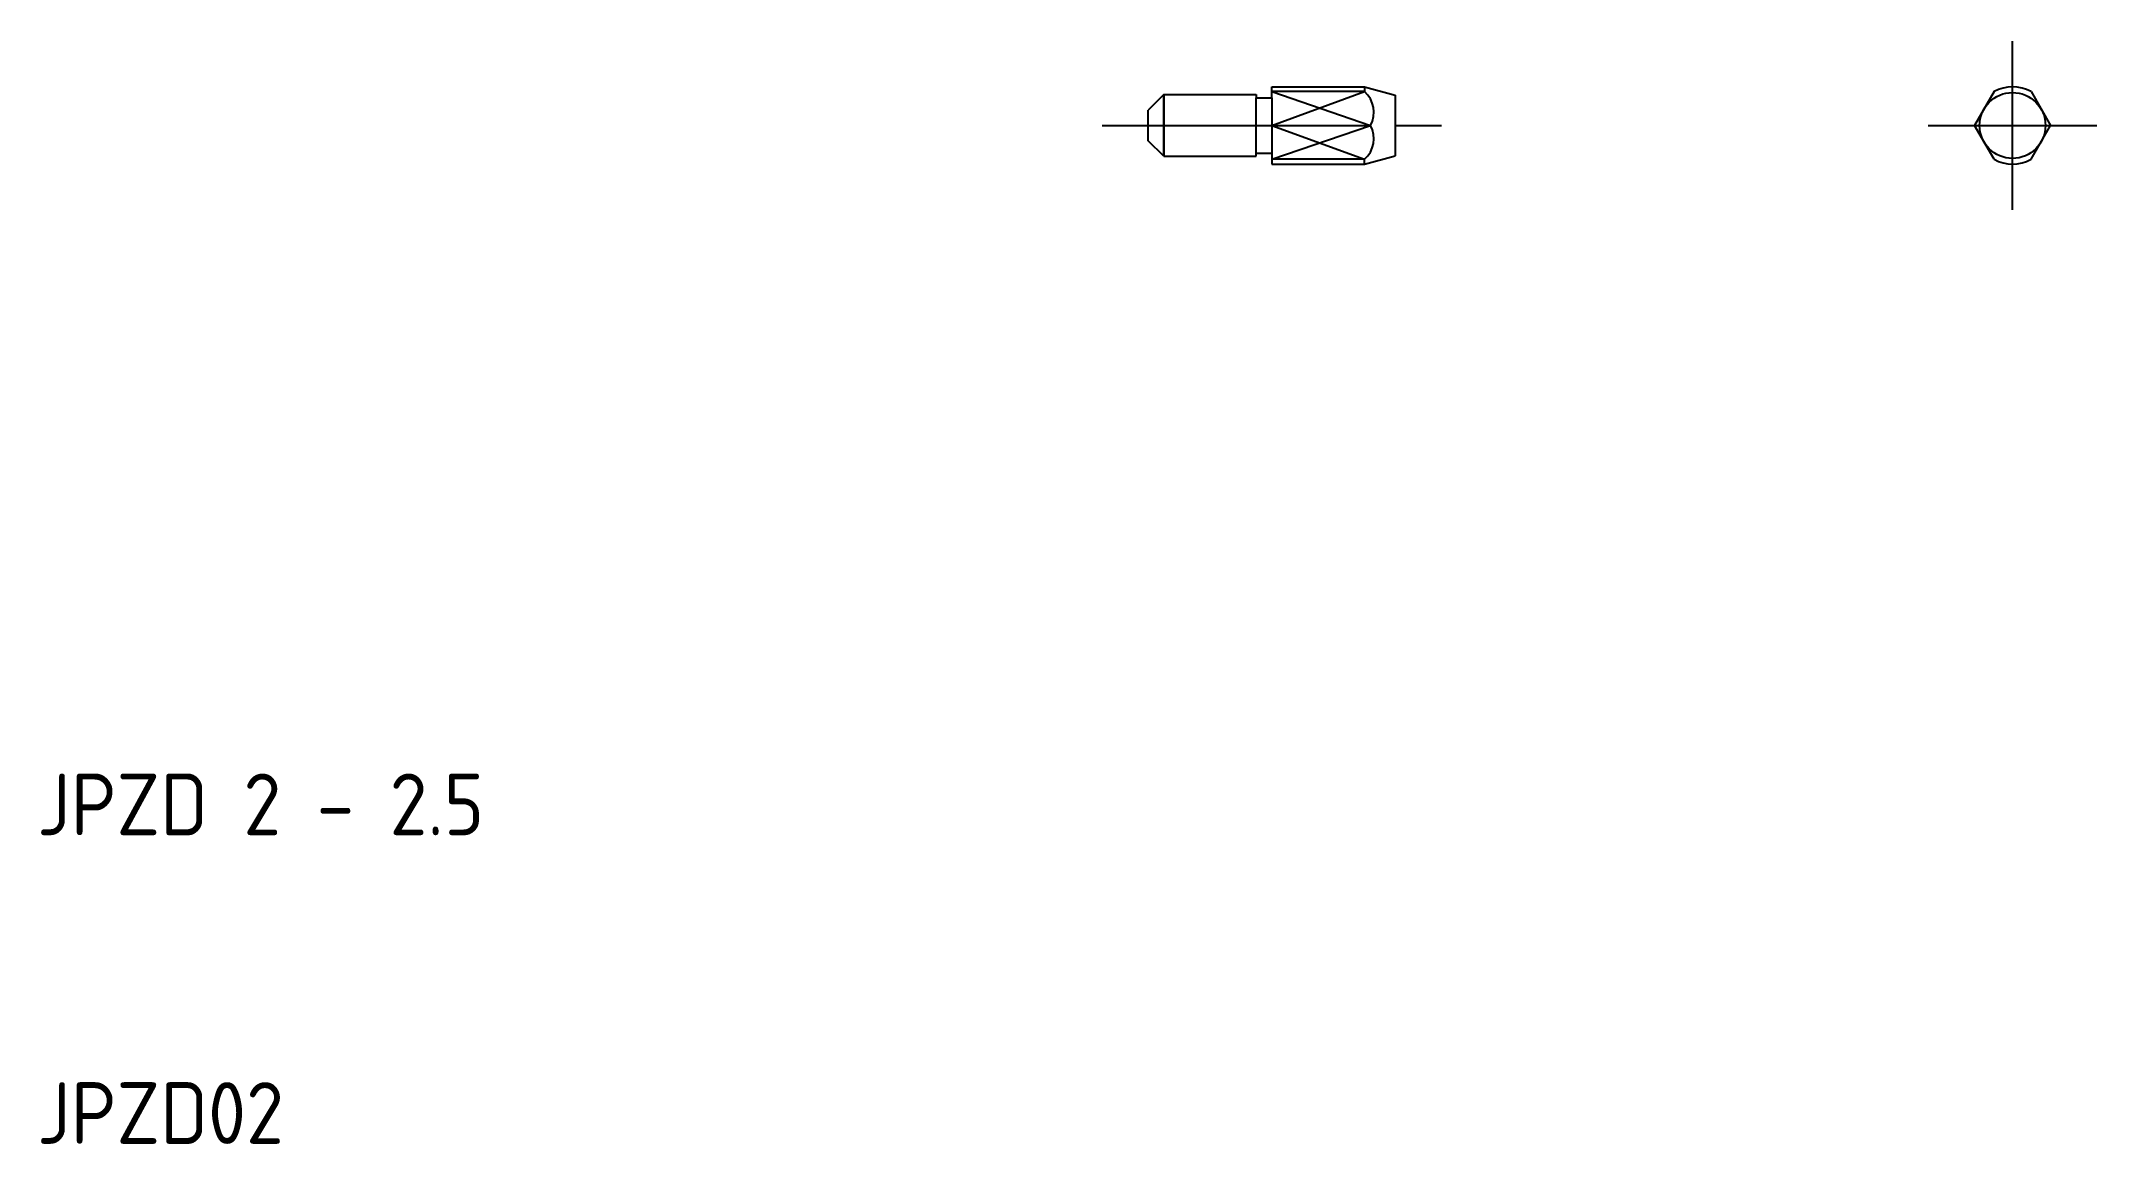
# Model space of a CAD drawing. Extents: x 10.1 to 76.7, y 10 to 45.7.
import ezdxf

# ---------------------------------------------------------------- set-up
doc = ezdxf.new("R2010")
doc.units = 0
doc.header["$LTSCALE"] = 0.25
doc.linetypes.add('CENTER', pattern=[50.8, 31.75, -6.35, 6.35, -6.35])
doc.layers.get('0').update_dxf_attribs({"linetype": 'CONTINUOUS'})
doc.layers.add('CENTER', color=1, linetype='CENTER')
doc.layers.add('PPMODEL2', color=3, linetype='CONTINUOUS')
doc.styles.get("Standard").update_dxf_attribs({"font": 'ISOCP.SHX', "bigfont": 'extfont.shx'})

msp = doc.modelspace()

# ---------------------------------------------------------------- linework, layer by layer
for p, q in [((46.5, 44), (46, 43.5)), ((46.5, 42), (46.5, 44)), ((46.5, 44), (46.5, 42)), ((46.5, 44), (49.5, 44)), ((49.5, 44), (49.5, 43.9)), ((50, 44.25), (53, 44.25)), ((50, 43.9), (50, 44.25)), ((53, 44.096586), (50, 44.096586)), ((53, 44.25), (53, 44.096586)), ((53, 44.25), (54, 43.982051)), ((54, 43.982051), (54, 42.017949)), ((73.4, 44.096586), (72.766886, 43)), ((74.6, 44.096586), (75.233114, 43)), ((46, 42.5), (46, 43.5)), ((49.5, 42.1), (49.5, 43.9)), ((49.5, 43.9), (50, 43.9)), ((50, 43.9), (50, 42.1)), ((50, 43), (53.2, 43)), ((73.4, 41.903414), (72.766886, 43)), ((74.6, 41.903414), (75.233114, 43)), ((46.5, 42), (46, 42.5)), ((46.5, 42), (49.5, 42)), ((49.5, 42.1), (50, 42.1)), ((49.5, 42), (49.5, 42.1)), ((50, 42.1), (50, 41.75)), ((53, 41.75), (54, 42.017949)), ((53, 41.903414), (50, 41.903414)), ((50, 41.75), (53, 41.75)), ((53, 41.75), (53, 41.903414))]:
    msp.add_line(p, q)
msp.add_circle((74, 43), 1.067908)
for centre, radius, start, end in [((52.434946, 43.426997), 0.876147, 330.832918, 49.839565), ((74, 43), 1.25, 61.314598, 118.685402), ((52.434946, 42.573003), 0.876147, 310.160435, 29.167082), ((74, 43), 1.25, 241.314598, 298.685402)]:
    msp.add_arc(centre, radius, start, end)
at = {"layer": 'CENTER', "color": 1, "linetype": 'CENTER'}
for p, q in [((74, 40.266886), (74, 45.733114)), ((44.5, 43), (55.5, 43)), ((71.266886, 43), (76.733114, 43))]:
    msp.add_line(p, q, dxfattribs=at)
at = {"layer": 'PPMODEL2'}
for p, q in [((50, 43), (53, 44.096586)), ((50, 44.096586), (53.2, 43)), ((50, 41.903414), (53.2, 43)), ((50, 43), (53, 41.903414))]:
    msp.add_line(p, q, dxfattribs=at)

# ---------------------------------------------------------------- texts
for s, p in [('JPZD 2 - 2.5', (10, 20)), ('JPZD02', (10, 10))]:
    msp.add_text(s, height=2).set_placement(p)

doc.saveas('drawing.dxf')
